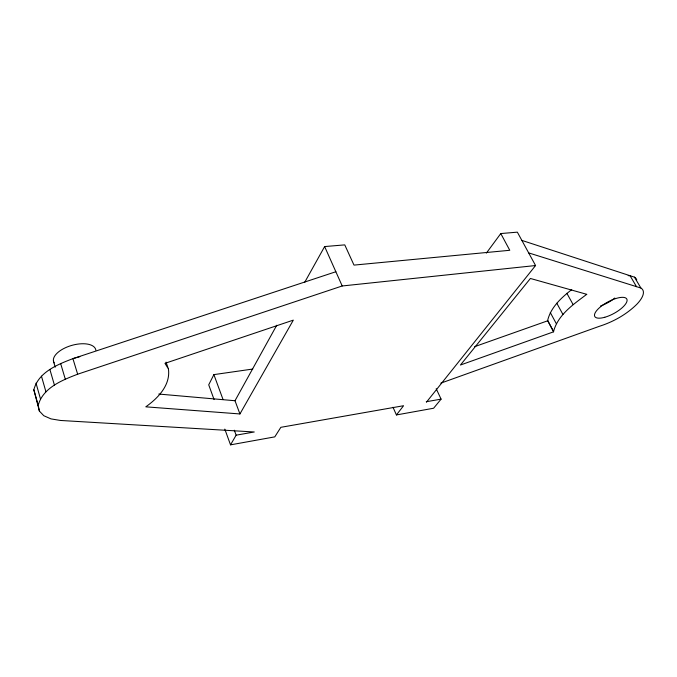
<?xml version="1.0" encoding="UTF-8"?>
<svg xmlns="http://www.w3.org/2000/svg" width="677" height="677" viewBox="0 0 677 677"><rect width="100%" height="100%" fill="white"/><g stroke="black" fill="none" stroke-linecap="round" stroke-linejoin="round"><path stroke-width="1.02" d="M168.429 368.99C170.697 385.128 157.944 398.203 145.783 406.835L239.929 413.952L293.327 320.128L164.976 363.346L168.429 368.99L166.051 362.127M224.806 429.1L230.527 444.848L236.138 435.176L254.264 431.985L60.49 420.459L51.003 418.894L43.785 415.712L39.393 411.083L33.85 389.791C38.318 372.223 57.562 364.471 72.921 358.649L335.86 271.739M553.608 331.815L553.549 331.518C557.941 314.94 573.157 304.515 586.155 294.757L586.857 294.343L530.404 278.467L460.445 365.021L553.608 331.815L547.634 320.5C550.756 307.307 561.411 297.652 571.718 289.612M39.393 411.083L38.208 405.286C42.93 387.743 62.259 380.135 77.652 374.212L342.207 285.973L535.566 265.536L517.355 232.152L500.785 233.557L486.365 253.105M252.775 369.041L213.89 374.618L208.719 384.807L214.076 399.565M239.929 413.952L235.004 400.733L276.741 325.248M304.616 282.47L324.638 246.563L344.762 244.879L353.995 265.105L509.773 250.287L500.785 233.557M393.007 407.249L396.417 414.942L403.577 405.726L280.853 427.314L274.786 436.868L230.527 444.848M426.459 402.146L535.566 265.536M436.2 388.708L441.082 399.134L433.627 408.231L396.417 414.942M440.82 383.148L599.517 326.255C613.354 321.812 626.411 314.526 636.803 304.295A36.473 13.007 -28.6 0 0 640.899 288.03L634.476 277.155L521.857 240.394M474.662 346.649L547.693 320.796M426.265 401.732L441.082 399.134M158.79 394.056L235.004 400.733M528.669 252.893L640.899 288.03M636.532 286.701L630.092 275.767A36.279 13.286 -28.7 0 0 628.205 275.624M566.869 293.302L573.106 304.574M556.807 303.228L562.926 314.441M550.283 312.512L556.291 323.631M547.634 320.5L553.549 331.518M324.638 246.563L342.207 285.973M213.89 374.618L223.004 399.438M234.31 430.208L236.138 435.176M77.652 374.212L72.921 358.649A49.328 22.739 -16.4 0 1 79.861 356.694M60.625 363.439L65.263 379.061M53.458 361.196L55.218 367.196M49.87 369.43L54.422 385.069M41.458 376.167L45.934 391.78M36.008 383.123L40.417 398.685M33.85 389.791L38.208 405.286M54.16 362.914A21.926 10.527 -16 0 1 70.967 345.634A21.926 10.527 -16 0 1 95.855 350.187M634.476 277.155A36.279 13.286 -28.7 0 1 636.752 279.88M614.801 298.024A18.135 6.643 -28.7 0 1 600.592 305.928M604.781 317.268A18.228 6.499 -28.6 0 0 626.919 299.302A18.228 6.499 -28.6 0 0 600.66 306.706A18.228 6.499 -28.6 0 0 604.781 317.268"/></g></svg>
